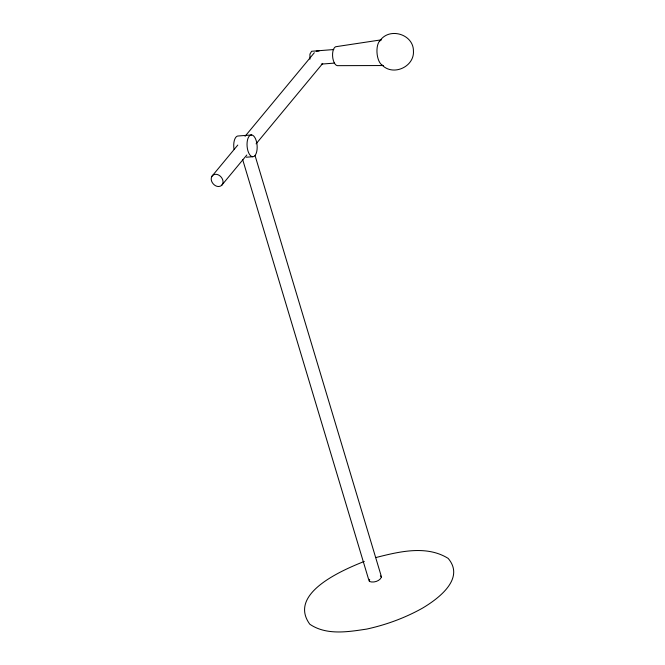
<?xml version="1.0" encoding="UTF-8"?>
<svg xmlns="http://www.w3.org/2000/svg" width="665" height="665" viewBox="0 0 665 665"><rect width="100%" height="100%" fill="white"/><g stroke="black" fill="none" stroke-linecap="round" stroke-linejoin="round"><path stroke-width="1" d="M255.102 155.701L381.486 576.946C379.964 581.177 373.422 583.072 369.416 581.476L369.632 579.348M221.545 185.493C226.416 180.506 218.344 171.196 212.709 175.311C207.837 180.306 215.909 189.616 221.545 185.493L246.831 154.987M211.836 176.375L237.787 145.061M245.044 136.308L314.329 52.735M256.075 143.84L322.716 63.449M379.748 41.039C389.025 26.824 413.514 34.065 413.431 50.947C414.586 66.691 393.123 76.517 382.092 65.07M364.262 561.435C342.949 569.897 287.355 593.404 309.824 624.244C326.507 635.565 348.044 631.883 366.748 629.073C386.166 624.817 404.952 617.951 422.325 608.242C438.243 598.808 465.433 578.708 448.16 558.392C426.456 544.835 398.892 551.709 375.725 557.586M316.166 51.222L319.092 50.997M381.436 39.817L336.615 46.592A9.559 4.397 85.6 0 0 332.575 55.694A9.559 4.397 85.6 0 0 337.371 65.66L383.489 65.536M333.822 49.543L311.586 51.28L309.932 54.114L309.915 59.202M321.295 64.106L334.578 63.092M251.669 134.953L238.361 135.976A10.931 5.021 85.6 0 0 234.022 149.209M246.399 157.206L252.534 156.74A10.931 5.021 85.6 0 0 256.266 140.822A10.931 5.021 85.6 0 0 247.505 139.974A10.931 5.021 85.6 0 0 252.534 156.74M380.38 575.94L381.486 576.946M242.683 159.633L369.067 580.886M381.918 64.946A12.976 5.96 85.6 0 1 376.964 52.02A12.976 5.96 85.6 0 1 380.92 39.95"/></g></svg>
